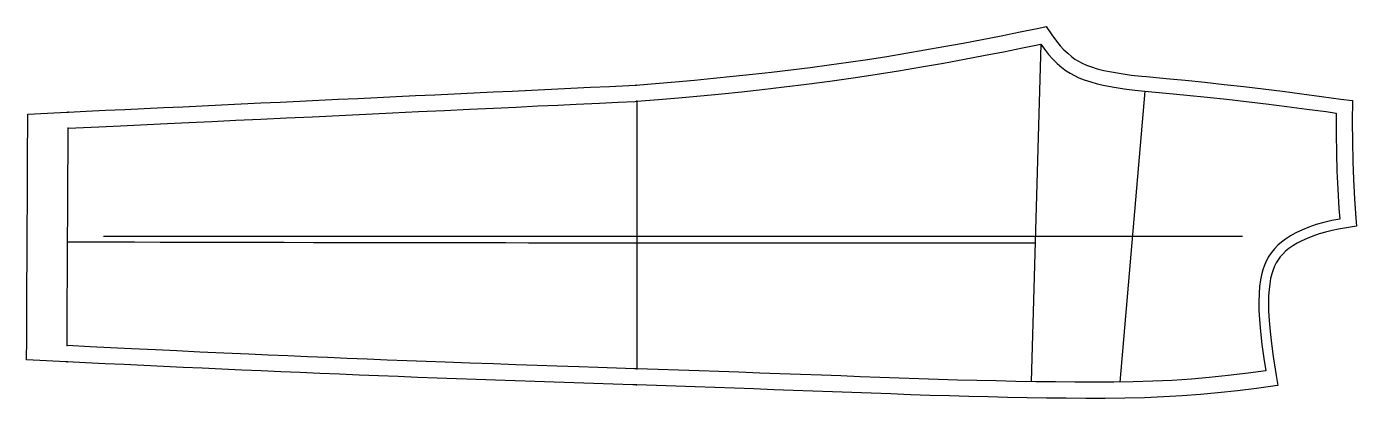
# Model space of a CAD drawing. Extents: x -3402 to -2357, y -830 to -538.
import ezdxf

# ---------------------------------------------------------------- set-up
doc = ezdxf.new("R2010")
doc.units = 0
for name, color, linetype in [('1', 1, 'Continuous'), ('14', 3, 'Continuous'), ('4', 2, 'Continuous'), ('7', 7, 'Continuous'), ('8', 6, 'Continuous')]:
    doc.layers.add(name, color=color, linetype=linetype)

msp = doc.modelspace()

# ---------------------------------------------------------------- linework, layer by layer
at = {"layer": '1'}
msp.add_lwpolyline([(-2922.737122, -819.109421), (-2922.737122, -819.109421), (-2925.532213, -819.023205), (-2941.024932, -818.535799), (-2956.517279, -818.034662), (-2971.787265, -817.530906), (-2987.278911, -817.012232), (-3002.491807, -816.494992), (-3017.982932, -815.959636), (-3033.473791, -815.415512), (-3048.700423, -814.872131), (-3064.190716, -814.310341), (-3079.359332, -813.750995), (-3094.84887, -813.169928), (-3109.883835, -812.595863), (-3125.372449, -811.993457), (-3140.602512, -811.38936), (-3156.090205, -810.762275), (-3171.416434, -810.12832), (-3186.903058, -809.474227), (-3202.00977, -808.824229), (-3217.495407, -808.146739), (-3232.825092, -807.465678), (-3248.309798, -806.767833), (-3263.794078, -806.060432), (-3278.818457, -805.365258), (-3294.301913, -804.640438), (-3309.686319, -803.912479), (-3325.168928, -803.171175), (-3340.152797, -802.443392), (-3355.634448, -801.68098), (-3370.030518, -800.966873), (-3370.915645, -800.922977), (-3386.251206, -800.161375), (-3401.773071, -799.390488), (-3401.696394, -783.539546), (-3401.623627, -768.487738), (-3401.550853, -753.435939), (-3401.477087, -738.190339), (-3401.404222, -723.13854), (-3401.331572, -708.130295), (-3401.258738, -693.078497), (-3401.184055, -677.636386), (-3401.111279, -662.58458), (-3401.038695, -647.576345), (-3400.965868, -632.524545), (-3400.89304, -617.472752), (-3400.838623, -606.223488), (-3385.249018, -605.483142), (-3370.157049, -604.76643), (-3369.080811, -604.715309), (-3354.991164, -604.046211), (-3339.745576, -603.322209), (-3324.638481, -602.604786), (-3309.392976, -601.880793), (-3294.332586, -601.165591), (-3279.087005, -600.441593), (-3263.809589, -599.716079), (-3248.564028, -598.992078), (-3233.139107, -598.259563), (-3217.893513, -597.535562), (-3202.511294, -596.805065), (-3187.265787, -596.081058), (-3172.158662, -595.363628), (-3156.913072, -594.639626), (-3141.668349, -593.915663), (-3126.422797, -593.191664), (-3111.410367, -592.478744), (-3096.164726, -591.754748), (-3081.057556, -591.037319), (-3065.812043, -590.313316), (-3050.519936, -589.587106), (-3035.274444, -588.86311), (-3020.289178, -588.151467), (-3005.0436, -587.427462), (-2989.591608, -586.693661), (-2974.345946, -585.969657), (-2958.898828, -585.236077), (-2943.868683, -584.522296), (-2928.761169, -583.804845), (-2922.945862, -583.528709), (-2923.149414, -583.538933), (-2907.762807, -582.311588), (-2892.359076, -581.009034), (-2877.160538, -579.626733), (-2862.089705, -578.165068), (-2846.717247, -576.593976), (-2831.662615, -574.975577), (-2816.589055, -573.271178), (-2801.553542, -571.483158), (-2786.361323, -569.58194), (-2771.350171, -567.599846), (-2756.139513, -565.475402), (-2741.160838, -563.261138), (-2726.071073, -560.903232), (-2711.129641, -558.450008), (-2696.268938, -555.903426), (-2681.361293, -553.252761), (-2666.136651, -550.45593), (-2651.260126, -547.635943), (-2636.268862, -544.706839), (-2621.423405, -541.727234), (-2606.591459, -538.681447), (-2600.921631, -537.501755), (-2596.459359, -543.969232), (-2592.730176, -548.966876), (-2589.819781, -552.512835), (-2586.91259, -555.662593), (-2584.001746, -558.471985), (-2581.082795, -560.954336), (-2578.313147, -563.001545), (-2575.589556, -564.717776), (-2572.583888, -566.302657), (-2569.143997, -567.81898), (-2565.291099, -569.235343), (-2560.882029, -570.582058), (-2555.668535, -571.897901), (-2549.576615, -573.165169), (-2541.930927, -574.47518), (-2534.056738, -575.577109), (-2525.915203, -576.462567), (-2522.21283, -576.799583), (-2506.636914, -578.264988), (-2491.607427, -579.726701), (-2476.308585, -581.281083), (-2460.954551, -582.924461), (-2445.690636, -584.649426), (-2430.35657, -586.469929), (-2415.299763, -588.334274), (-2399.984602, -590.307197), (-2384.660159, -592.358193), (-2369.520274, -594.426982), (-2360.226593, -595.698357), (-2360.436868, -612.329334), (-2360.400862, -627.843718), (-2360.122784, -643.413692), (-2359.604623, -657.565218), (-2358.770474, -672.797965), (-2357.718378, -687.964254), (-2357.211609, -694.303284), (-2371.263579, -696.770384), (-2376.273307, -697.717842), (-2381.389453, -698.967293), (-2386.59104, -700.477539), (-2391.427661, -702.132757), (-2395.936672, -703.928111), (-2400.029632, -705.8113), (-2403.795716, -707.808291), (-2407.183887, -709.879997), (-2410.198114, -712.009743), (-2412.783166, -714.124982), (-2415.063594, -716.297842), (-2417.028632, -718.500661), (-2418.679093, -720.708235), (-2420.148868, -723.092208), (-2421.498524, -725.785428), (-2422.670731, -728.691634), (-2423.70034, -731.916395), (-2424.592973, -735.564844), (-2425.315424, -739.626013), (-2425.851196, -744.141893), (-2426.175474, -749.017215), (-2426.282864, -754.551646), (-2426.14334, -760.798574), (-2425.703097, -768.396482), (-2424.940711, -777.226169), (-2423.882048, -786.597637), (-2422.484276, -796.727729), (-2420.139976, -811.644123), (-2418.900299, -819.600983), (-2421.031989, -819.911415), (-2435.687458, -821.913294), (-2450.582821, -823.760063), (-2465.929136, -825.444247), (-2479.744824, -826.719322), (-2493.962453, -827.769132), (-2508.767149, -828.597937), (-2523.682366, -829.180723), (-2539.073479, -829.547832), (-2554.475417, -829.719103), (-2569.870789, -829.732378), (-2585.154246, -829.621635), (-2600.548264, -829.42291), (-2615.80992, -829.182221), (-2631.202826, -828.913095), (-2646.375091, -828.609616), (-2661.766268, -828.249085), (-2676.964723, -827.828051), (-2692.352165, -827.337186), (-2707.499073, -826.809912), (-2722.884128, -826.248456), (-2738.234238, -825.67827), (-2753.618826, -825.107394), (-2768.78965, -824.548713), (-2784.174707, -823.987831), (-2799.506565, -823.433438), (-2814.891947, -822.88087), (-2830.430073, -822.326642), (-2845.815657, -821.781568), (-2861.132942, -821.242247), (-2876.518817, -820.7038), (-2891.774437, -820.173822), (-2906.978578, -819.649621)], close=True, dxfattribs=at)
at = {"layer": '14'}
msp.add_lwpolyline([(-2922.345886, -806.415405), (-2922.345886, -806.415405), (-2924.257438, -806.356493), (-2938.508876, -805.907941), (-2952.971862, -805.44231), (-2967.974837, -804.950397), (-2985.357629, -804.370062), (-3000.786775, -803.845923), (-3017.412389, -803.271695), (-3035.089235, -802.650268), (-3053.672201, -801.984531), (-3073.016045, -801.277375), (-3087.935962, -800.721564), (-3103.140985, -800.145299), (-3118.569869, -799.549798), (-3134.161329, -798.936283), (-3149.854195, -798.305969), (-3165.372555, -797.669004), (-3181.078504, -797.010265), (-3196.67988, -796.342995), (-3212.097946, -795.671918), (-3227.253965, -795.001759), (-3246.918356, -794.117804), (-3265.790387, -793.255076), (-3283.683466, -792.424773), (-3300.411004, -791.638091), (-3319.397121, -790.733143), (-3335.906098, -789.935721), (-3351.933924, -789.151544), (-3369.968872, -788.254318), (-3369.968872, -788.254318), (-3369.880431, -769.973395), (-3369.79361, -752.027416), (-3369.707389, -734.20524), (-3369.632737, -718.774571), (-3369.555664, -702.843439), (-3369.478591, -686.912307), (-3369.403939, -671.48162), (-3369.317718, -653.659453), (-3369.243791, -638.378656), (-3369.169952, -623.116099), (-3369.142456, -617.432556), (-3369.142456, -617.432556), (-3345.120599, -616.291776), (-3327.909538, -615.474436), (-3307.016968, -614.482264), (-3291.316011, -613.736637), (-3274.387877, -612.932733), (-3256.396195, -612.078321), (-3237.504587, -611.181173), (-3217.876678, -610.249059), (-3197.676107, -609.289749), (-3177.066461, -608.311012), (-3156.2114, -607.320621), (-3135.27449, -606.326343), (-3114.419429, -605.335952), (-3093.809765, -604.357215), (-3073.609195, -603.397905), (-3053.981304, -602.465791), (-3035.08968, -601.568642), (-3017.098015, -600.714232), (-3000.169896, -599.910328), (-2984.468919, -599.164701), (-2970.158762, -598.485122), (-2951.659174, -597.606591), (-2937.209247, -596.920375), (-2923.625158, -596.275276), (-2922.343445, -596.214409), (-2922.343445, -596.214409), (-2905.506001, -594.887828), (-2889.709472, -593.525259), (-2872.491936, -591.935889), (-2855.595688, -590.275684), (-2840.239774, -588.680387), (-2823.911693, -586.891144), (-2806.787319, -584.906636), (-2789.042468, -582.725539), (-2770.853023, -580.346537), (-2752.394797, -577.768306), (-2735.232566, -575.204741), (-2716.789779, -572.263953), (-2698.750522, -569.223444), (-2681.422207, -566.168029), (-2665.11225, -563.182521), (-2650.128098, -560.351742), (-2634.330045, -557.278471), (-2619.580226, -554.324498), (-2605.101013, -551.327553), (-2602.252071, -555.339322), (-2599.036584, -559.325763), (-2595.552049, -563.172196), (-2592.283791, -566.385059), (-2588.623937, -569.558692), (-2585.126195, -572.187423), (-2582.059646, -574.172327), (-2578.697168, -576.028948), (-2575.187238, -577.679629), (-2570.936961, -579.369309), (-2565.919854, -581.024223), (-2560.785264, -582.425726), (-2554.937045, -583.752966), (-2547.60481, -585.130529), (-2539.619762, -586.362893), (-2531.232615, -587.411811), (-2523.27774, -588.179893), (-2506.630759, -589.737531), (-2490.413579, -591.331894), (-2474.424607, -592.976091), (-2458.93563, -594.647529), (-2443.743562, -596.379197), (-2428.187555, -598.249123), (-2411.926983, -600.290285), (-2396.202589, -602.337097), (-2381.087512, -604.369122), (-2372.989655, -605.488625), (-2373.096101, -621.524024), (-2372.953858, -637.128488), (-2372.584222, -651.123661), (-2371.925783, -665.401808), (-2370.994639, -680.391479), (-2370.348969, -688.892136), (-2376.486611, -689.977381), (-2382.760373, -691.446798), (-2388.773027, -693.175742), (-2394.495487, -695.143931), (-2399.578995, -697.201565), (-2404.690169, -699.628316), (-2408.876889, -701.951038), (-2412.917421, -704.562676), (-2415.99406, -706.869953), (-2418.890527, -709.379199), (-2421.568324, -712.097994), (-2423.988957, -715.03392), (-2426.027734, -718.049018), (-2427.865277, -721.416217), (-2429.41801, -724.980669), (-2430.704855, -728.721749), (-2431.744736, -732.618841), (-2432.556581, -736.651329), (-2433.279541, -741.850928), (-2433.712729, -747.189601), (-2433.9021, -753.72289), (-2433.7913, -760.32888), (-2433.367866, -768.034935), (-2432.588055, -777.02477), (-2431.441972, -787.255781), (-2429.925591, -798.484823), (-2428.419037, -808.062592), (-2442.173104, -809.907997), (-2458.067498, -811.817565), (-2472.799607, -813.355416), (-2486.770749, -814.547402), (-2501.986872, -815.539254), (-2517.22677, -816.248867), (-2532.485541, -816.712188), (-2547.758325, -816.965166), (-2563.040258, -817.043749), (-2578.326478, -816.983887), (-2593.612123, -816.821529), (-2608.892291, -816.592624), (-2624.814663, -816.32112), (-2640.073298, -816.038555), (-2655.325902, -815.708633), (-2670.524158, -815.310031), (-2685.775205, -814.845347), (-2701.026124, -814.331487), (-2716.276876, -813.784112), (-2731.527458, -813.218885), (-2747.072074, -812.640221), (-2762.269597, -812.07951), (-2777.324249, -811.528804), (-2793.973001, -810.924796), (-2810.188366, -810.341176), (-2825.836605, -809.782037), (-2842.395731, -809.194459), (-2857.906201, -808.647765), (-2873.537569, -808.100321), (-2889.755081, -807.53609), (-2905.792723, -806.982071)], close=True, dxfattribs=at)
at = {"layer": '4'}
for p in [(-2922.945862, -583.528709), (-3369.080811, -604.715309), (-2922.343445, -596.214409), (-3369.142456, -617.432556), (-3369.968872, -788.254318), (-3370.030518, -800.966873), (-2922.345886, -806.415405), (-2922.737122, -819.109421)]:
    msp.add_point(p, dxfattribs=at)
at = {"layer": '7'}
msp.add_line((-3341.298828, -702.162857), (-2446.712189, -702.162857), dxfattribs=at)
at = {"layer": '8'}
for points in [[(-2605.101013, -551.327553), (-2612.769775, -816.496201)], [(-2523.27774, -588.179626), (-2543.083344, -816.887741)], [(-2922.343445, -596.214409), (-2922.343445, -613.992427), (-2922.343445, -630.669464), (-2922.343445, -646.753724), (-2922.343445, -662.310773), (-2922.343445, -678.828025), (-2922.343445, -695.900535), (-2922.343445, -712.137453), (-2922.343445, -729.121694), (-2922.343445, -745.445364), (-2922.343445, -760.68805), (-2922.343445, -776.245396), (-2922.343445, -791.978531), (-2922.343445, -806.415405)], [(-3369.555664, -706.611252), (-3351.573189, -706.66167), (-3334.42039, -706.707716), (-3317.106214, -706.752688), (-3296.874021, -706.803531), (-3279.937519, -706.844761), (-3261.609333, -706.888059), (-3241.996478, -706.932896), (-3221.205953, -706.97874), (-3199.344805, -707.025065), (-3176.520034, -707.071339), (-3160.821022, -707.1019), (-3144.773003, -707.132046), (-3128.407687, -707.161621), (-3111.756781, -707.190468), (-3094.851995, -707.21843), (-3077.725035, -707.24535), (-3060.407611, -707.271072), (-3042.931431, -707.295439), (-3025.328204, -707.318294), (-3007.629636, -707.339479), (-2989.867437, -707.358839), (-2972.073316, -707.376215), (-2954.160895, -707.391591), (-2936.406044, -707.404822), (-2918.72776, -707.416122), (-2901.16433, -707.425598), (-2883.754038, -707.433355), (-2866.53517, -707.439497), (-2849.546011, -707.444131), (-2832.824846, -707.447361), (-2816.40996, -707.449293), (-2800.339638, -707.450032), (-2784.652166, -707.449683), (-2769.385828, -707.448352), (-2754.57891, -707.446144), (-2733.313635, -707.441418), (-2713.297471, -707.43531), (-2694.659568, -707.428177), (-2677.529139, -707.420374), (-2662.035396, -707.412256), (-2644.146358, -707.401557), (-2629.702977, -707.391772), (-2615.168501, -707.380652), (-2610.109558, -707.376328)]]:
    msp.add_lwpolyline(points, dxfattribs=at)

doc.saveas('drawing.dxf')
